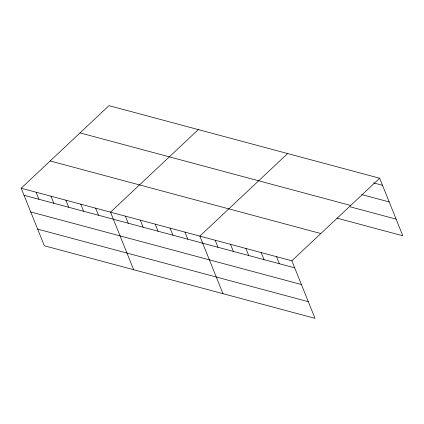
<?xml version="1.0" encoding="UTF-8"?>
<svg xmlns="http://www.w3.org/2000/svg" width="424" height="424" viewBox="0 0 424 424"><rect width="100%" height="100%" fill="white"/><g stroke="black" fill="none" stroke-linecap="round" stroke-linejoin="round"><path stroke-width="0.64" d="M21.2 188.214L291.86 260.787L315 318.35L44.34 245.777L21.2 188.214L109 105.65L379.66 178.223L402.8 235.786L336.979 218.137M198.315 129.601L110.516 212.164L133.661 269.728M287.636 153.546L199.837 236.11L222.976 293.678M291.86 260.787L379.66 178.223M373.555 182.892L382.501 185.288M361.72 194.584L389.2 201.957M80.025 132.898L350.685 205.47M350.086 206.785L396.101 219.123M50.175 160.966L320.836 233.539M24.041 195.279L294.701 267.857M30.74 211.942L301.4 284.52M37.641 229.114L308.301 301.687M276.522 256.674L279.363 263.744M261.184 252.561L264.025 259.631M245.851 248.448L248.692 255.518M230.513 244.335L233.354 251.406M215.175 240.223L218.016 247.293M184.949 232.119L187.79 239.189M170.061 228.128L172.907 235.198M155.179 224.137L158.019 231.202M140.291 220.146L143.132 227.211M125.403 216.155L128.244 223.22M95.633 208.173L98.474 215.238M80.746 204.177L83.586 211.247M65.858 200.186L68.699 207.257M50.97 196.195L53.816 203.266M36.088 192.204L38.929 199.269"/></g></svg>
